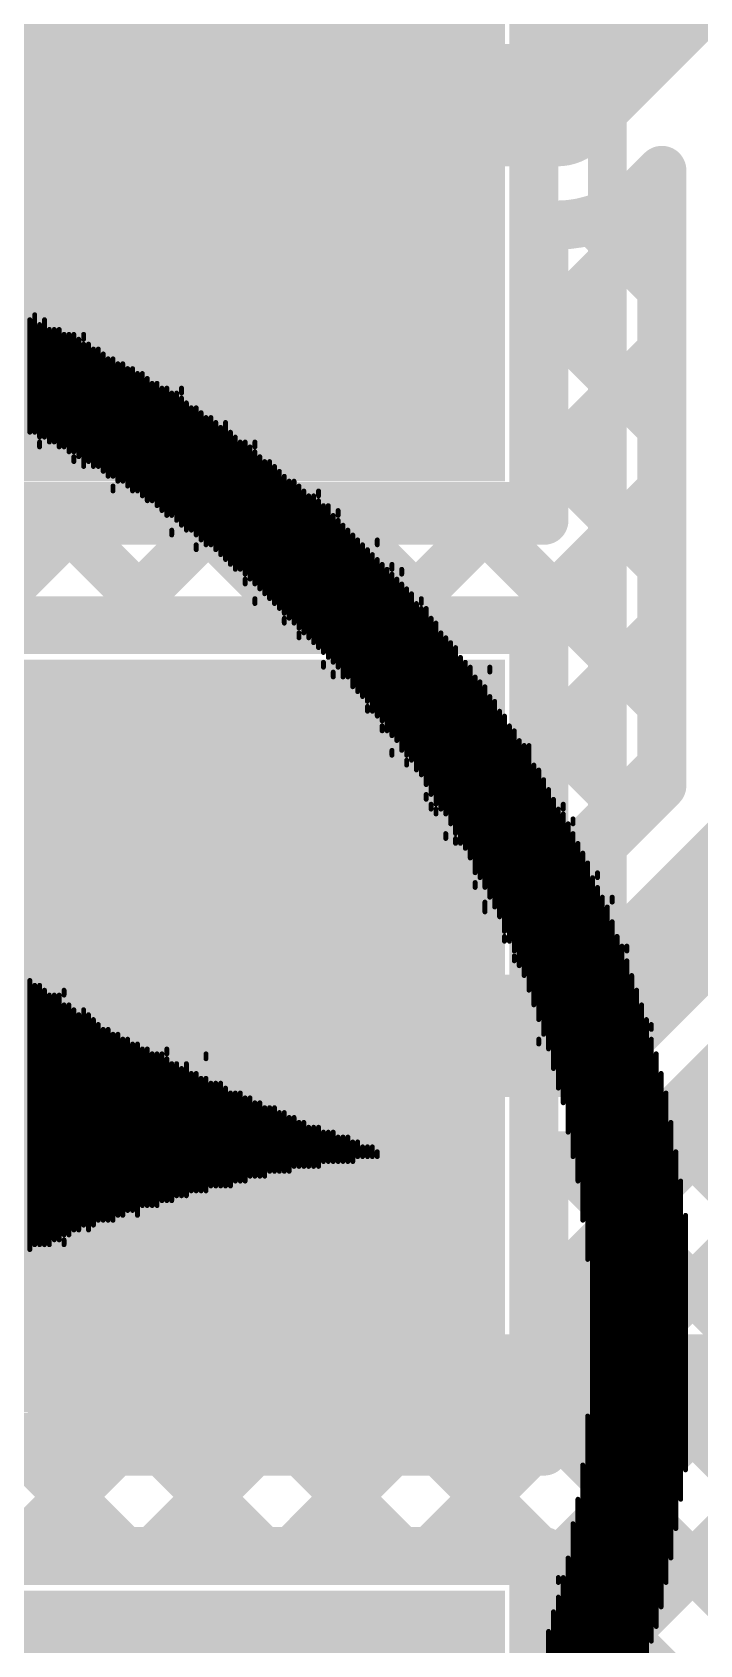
# Model space of a CAD drawing. Header units: millimetres. Extents: x 0.78 to 3.29, y 2.96 to 5.31.
# Drawn here: x 2.8915 to 3.0279, y 4.1983 to 4.5277 of the extents above; entities that cross this region are included whole.
import ezdxf

# ---------------------------------------------------------------- set-up
doc = ezdxf.new("R2010")
doc.units = ezdxf.units.MM
doc.header["$MEASUREMENT"] = 0
for name, color, linetype in [('BottomLayer', 5, 'Continuous'), ('BottomOverlay', 54, 'Continuous'), ('TopLayer', 1, 'Continuous'), ('TopOverlay', 2, 'Continuous'), ('TopPaste', 8, 'Continuous'), ('TopSolder', 216, 'Continuous')]:
    doc.layers.add(name, color=color, linetype=linetype)

# ---------------------------------------------------------------- blocks, each defined once
blk = doc.blocks.new('R__2512_26')
at = {"layer": 'TopLayer'}
blk.add_solid([(0.05315, -0.07283), (0.18307, -0.07283), (0.05315, 0.07283), (0.18307, 0.07283)], dxfattribs=at)
at = {"layer": 'TopOverlay', "const_width": 0.01}
for points in [[(0.193, -0.082), (0.193, 0.083)], [(-0.193, -0.082), (0.193, -0.082)]]:
    blk.add_lwpolyline(points, dxfattribs=at)
at = {"layer": 'TopOverlay', "const_width": 0.005}
blk.add_lwpolyline([(0.1905, -0.082, 1), (0.1955, -0.082, 1)], format="xyb", close=True, dxfattribs=at)
blk.add_lwpolyline([(0.1905, -0.082, 1), (0.1955, -0.082, 1)], format="xyb", close=True, dxfattribs=at)
at = {"layer": 'TopPaste'}
blk.add_solid([(0.05315, -0.07283), (0.18307, -0.07283), (0.05315, 0.07283), (0.18307, 0.07283)], dxfattribs=at)
at = {"layer": 'TopSolder'}
blk.add_solid([(0.04915, -0.07683), (0.18707, -0.07683), (0.04915, 0.07683), (0.18707, 0.07683)], dxfattribs=at)
blk = doc.blocks.new('R__2512_27')
at = {"layer": 'TopLayer'}
blk.add_solid([(0.05315, -0.07283), (0.18307, -0.07283), (0.05315, 0.07283), (0.18307, 0.07283)], dxfattribs=at)
at = {"layer": 'TopOverlay', "const_width": 0.01}
for points in [[(-0.193, 0.083), (0.193, 0.083)], [(0.193, -0.082), (0.193, 0.083)], [(-0.193, -0.082), (0.193, -0.082)]]:
    blk.add_lwpolyline(points, dxfattribs=at)
at = {"layer": 'TopOverlay', "const_width": 0.005}
for points in [[(0.1905, 0.083, 1), (0.1955, 0.083, 1)], [(0.1905, 0.083, 1), (0.1955, 0.083, 1)], [(0.1905, -0.082, 1), (0.1955, -0.082, 1)], [(0.1905, -0.082, 1), (0.1955, -0.082, 1)]]:
    blk.add_lwpolyline(points, format="xyb", close=True, dxfattribs=at)
at = {"layer": 'TopPaste'}
blk.add_solid([(0.05315, -0.07283), (0.18307, -0.07283), (0.05315, 0.07283), (0.18307, 0.07283)], dxfattribs=at)
at = {"layer": 'TopSolder'}
blk.add_solid([(0.04915, -0.07683), (0.18707, -0.07683), (0.04915, 0.07683), (0.18707, 0.07683)], dxfattribs=at)
blk = doc.blocks.new('R__2512_28')
at = {"layer": 'TopLayer'}
blk.add_solid([(0.05315, -0.07283), (0.18307, -0.07283), (0.05315, 0.07283), (0.18307, 0.07283)], dxfattribs=at)
at = {"layer": 'TopOverlay', "const_width": 0.01}
for points in [[(-0.193, 0.083), (0.193, 0.083)], [(0.193, -0.082), (0.193, 0.083)]]:
    blk.add_lwpolyline(points, dxfattribs=at)
at = {"layer": 'TopOverlay', "const_width": 0.005}
blk.add_lwpolyline([(0.1905, 0.083, 1), (0.1955, 0.083, 1)], format="xyb", close=True, dxfattribs=at)
blk.add_lwpolyline([(0.1905, 0.083, 1), (0.1955, 0.083, 1)], format="xyb", close=True, dxfattribs=at)
at = {"layer": 'TopPaste'}
blk.add_solid([(0.05315, -0.07283), (0.18307, -0.07283), (0.05315, 0.07283), (0.18307, 0.07283)], dxfattribs=at)
at = {"layer": 'TopSolder'}
blk.add_solid([(0.04915, -0.07683), (0.18707, -0.07683), (0.04915, 0.07683), (0.18707, 0.07683)], dxfattribs=at)

msp = doc.modelspace()

# ---------------------------------------------------------------- linework, layer by layer
at = {"layer": 'BottomLayer', "const_width": 0.025}
for points in [[(2.759, 4.395), (2.90478, 4.24922)], [(2.716, 4.36), (2.90552, 4.17048)], [(2.90478, 4.24922), (3.133, 4.24922)]]:
    msp.add_lwpolyline(points, dxfattribs=at)
at = {"layer": 'BottomLayer', "const_width": 0.0125}
msp.add_lwpolyline([(2.89853, 4.24922, 1), (2.91103, 4.24922, 1)], format="xyb", close=True, dxfattribs=at)
msp.add_lwpolyline([(2.89853, 4.24922, 1), (2.91103, 4.24922, 1)], format="xyb", close=True, dxfattribs=at)
at = {"layer": 'BottomOverlay', "const_width": 0.001}
for points in [[(2.891, 4.446), (2.891, 4.469)], [(2.892, 4.446), (2.892, 4.47)], [(2.893, 4.445), (2.893, 4.468)], [(2.894, 4.445), (2.894, 4.469)], [(2.895, 4.444), (2.895, 4.467)], [(2.896, 4.444), (2.896, 4.467)], [(2.897, 4.443), (2.897, 4.467)], [(2.898, 4.443), (2.898, 4.466)], [(2.899, 4.442), (2.899, 4.466)], [(2.9, 4.442), (2.9, 4.466)], [(2.901, 4.441), (2.901, 4.465)], [(2.902, 4.465), (2.902, 4.466)], [(2.902, 4.439), (2.902, 4.464)], [(2.903, 4.44), (2.903, 4.464)], [(2.904, 4.439), (2.904, 4.463)], [(2.905, 4.439), (2.905, 4.463)], [(2.906, 4.438), (2.906, 4.462)], [(2.907, 4.437), (2.907, 4.461)], [(2.908, 4.437), (2.908, 4.461)], [(2.909, 4.436), (2.909, 4.46)], [(2.91, 4.436), (2.91, 4.46)], [(2.911, 4.435), (2.911, 4.459)], [(2.912, 4.434), (2.912, 4.459)], [(2.913, 4.434), (2.913, 4.458)], [(2.914, 4.433), (2.914, 4.458)], [(2.915, 4.432), (2.915, 4.457)], [(2.916, 4.432), (2.916, 4.456)], [(2.917, 4.431), (2.917, 4.456)], [(2.918, 4.43), (2.918, 4.455)], [(2.919, 4.429), (2.919, 4.455)], [(2.92, 4.429), (2.92, 4.454)], [(2.921, 4.428), (2.921, 4.454)], [(2.922, 4.454), (2.922, 4.455)], [(2.922, 4.427), (2.922, 4.453)], [(2.923, 4.426), (2.923, 4.452)], [(2.924, 4.426), (2.924, 4.451)], [(2.925, 4.425), (2.925, 4.451)], [(2.926, 4.424), (2.926, 4.45)], [(2.927, 4.423), (2.927, 4.449)], [(2.928, 4.423), (2.928, 4.449)], [(2.929, 4.422), (2.929, 4.448)], [(2.931, 4.42), (2.931, 4.448)], [(2.893, 4.443), (2.893, 4.444)], [(2.93, 4.421), (2.93, 4.447)], [(2.932, 4.419), (2.932, 4.446)], [(2.933, 4.418), (2.933, 4.445)], [(2.934, 4.418), (2.934, 4.444)], [(2.935, 4.417), (2.935, 4.444)], [(2.937, 4.443), (2.937, 4.444)], [(2.9, 4.44), (2.9, 4.441)], [(2.936, 4.416), (2.936, 4.443)], [(2.937, 4.415), (2.937, 4.442)], [(2.938, 4.414), (2.938, 4.441)], [(2.939, 4.413), (2.939, 4.44)], [(2.94, 4.412), (2.94, 4.44)], [(2.941, 4.411), (2.941, 4.439)], [(2.942, 4.41), (2.942, 4.438)], [(2.908, 4.434), (2.908, 4.435)], [(2.943, 4.409), (2.943, 4.437)], [(2.944, 4.408), (2.944, 4.436)], [(2.945, 4.407), (2.945, 4.436)], [(2.946, 4.406), (2.946, 4.435)], [(2.947, 4.405), (2.947, 4.434)], [(2.95, 4.433), (2.95, 4.434)], [(2.948, 4.404), (2.948, 4.433)], [(2.949, 4.403), (2.949, 4.433)], [(2.95, 4.402), (2.95, 4.432)], [(2.951, 4.401), (2.951, 4.431)], [(2.952, 4.4), (2.952, 4.431)], [(2.953, 4.399), (2.953, 4.429)], [(2.954, 4.429), (2.954, 4.43)], [(2.954, 4.398), (2.954, 4.428)], [(2.92, 4.425), (2.92, 4.426)], [(2.955, 4.396), (2.955, 4.427)], [(2.956, 4.396), (2.956, 4.426)], [(2.957, 4.394), (2.957, 4.425)], [(2.925, 4.422), (2.925, 4.423)], [(2.958, 4.393), (2.958, 4.424)], [(2.959, 4.392), (2.959, 4.423)], [(2.96, 4.391), (2.96, 4.422)], [(2.961, 4.389), (2.961, 4.421)], [(2.962, 4.423), (2.962, 4.424)], [(2.962, 4.388), (2.962, 4.42)], [(2.963, 4.387), (2.963, 4.419)], [(2.964, 4.385), (2.964, 4.418)], [(2.965, 4.418), (2.965, 4.419)], [(2.967, 4.417), (2.967, 4.418)], [(2.935, 4.415), (2.935, 4.416)], [(2.965, 4.384), (2.965, 4.417)], [(2.966, 4.383), (2.966, 4.416)], [(2.967, 4.381), (2.967, 4.415)], [(2.937, 4.411), (2.937, 4.412)], [(2.968, 4.38), (2.968, 4.414)], [(2.969, 4.379), (2.969, 4.413)], [(2.97, 4.377), (2.97, 4.411)], [(2.971, 4.411), (2.971, 4.412)], [(2.943, 4.407), (2.943, 4.408)], [(2.971, 4.376), (2.971, 4.41)], [(2.972, 4.374), (2.972, 4.41)], [(2.973, 4.372), (2.973, 4.408)], [(2.946, 4.404), (2.946, 4.405)], [(2.974, 4.37), (2.974, 4.407)], [(2.975, 4.369), (2.975, 4.405)], [(2.976, 4.368), (2.976, 4.404)], [(2.977, 4.366), (2.977, 4.403)], [(2.978, 4.364), (2.978, 4.402)], [(2.951, 4.398), (2.951, 4.399)], [(2.979, 4.362), (2.979, 4.4)], [(2.98, 4.361), (2.98, 4.399)], [(2.981, 4.359), (2.981, 4.398)], [(2.985, 4.397), (2.985, 4.398)], [(2.953, 4.396), (2.953, 4.397)], [(2.982, 4.356), (2.982, 4.396)], [(2.983, 4.355), (2.983, 4.395)], [(2.984, 4.353), (2.984, 4.394)], [(2.985, 4.351), (2.985, 4.392)], [(2.96, 4.389), (2.96, 4.39)], [(2.986, 4.349), (2.986, 4.391)], [(2.987, 4.347), (2.987, 4.389)], [(2.988, 4.344), (2.988, 4.388)], [(2.963, 4.385), (2.963, 4.386)], [(2.989, 4.342), (2.989, 4.386)], [(2.99, 4.34), (2.99, 4.385)], [(2.991, 4.337), (2.991, 4.383)], [(2.992, 4.335), (2.992, 4.382)], [(2.993, 4.332), (2.993, 4.382)], [(2.965, 4.38), (2.965, 4.381)], [(2.968, 4.378), (2.968, 4.379)], [(2.994, 4.329), (2.994, 4.378)], [(2.995, 4.326), (2.995, 4.377)], [(2.996, 4.323), (2.996, 4.375)], [(2.972, 4.371), (2.972, 4.372)], [(2.997, 4.32), (2.997, 4.373)], [(2.973, 4.369), (2.973, 4.37)], [(2.974, 4.368), (2.974, 4.369)], [(2.998, 4.316), (2.998, 4.371)], [(2.999, 4.312), (2.999, 4.369)], [(3, 4.369), (3, 4.37)], [(3, 4.309), (3, 4.368)], [(3.001, 4.303), (3.001, 4.366)], [(3.002, 4.366), (3.002, 4.367)], [(2.976, 4.363), (2.976, 4.364)], [(2.978, 4.362), (2.978, 4.363)], [(3.002, 4.298), (3.002, 4.364)], [(3.003, 4.293), (3.003, 4.362)], [(3.004, 4.285), (3.004, 4.36)], [(3.005, 4.277), (3.005, 4.358)], [(3.006, 4.166), (3.006, 4.355)], [(3.007, 4.355), (3.007, 4.356)], [(2.982, 4.353), (2.982, 4.354)], [(3.007, 4.167), (3.007, 4.353)], [(2.984, 4.348), (2.984, 4.35)], [(3.008, 4.17), (3.008, 4.351)], [(3.009, 4.173), (3.009, 4.349)], [(3.01, 4.35), (3.01, 4.351)], [(3.01, 4.175), (3.01, 4.346)], [(2.988, 4.342), (2.988, 4.343)], [(3.011, 4.177), (3.011, 4.343)], [(2.99, 4.338), (2.99, 4.339)], [(3.012, 4.18), (3.012, 4.341)], [(3.013, 4.34), (3.013, 4.341)], [(3.013, 4.182), (3.013, 4.338)], [(2.891, 4.279), (2.891, 4.334)], [(2.892, 4.28), (2.892, 4.333)], [(2.893, 4.28), (2.893, 4.333)], [(2.894, 4.28), (2.894, 4.332)], [(2.898, 4.331), (2.898, 4.332)], [(3.014, 4.186), (3.014, 4.335)], [(3.015, 4.189), (3.015, 4.332)], [(2.895, 4.28), (2.895, 4.331)], [(2.896, 4.281), (2.896, 4.331)], [(2.897, 4.281), (2.897, 4.331)], [(2.898, 4.282), (2.898, 4.329)], [(2.899, 4.282), (2.899, 4.329)], [(3.016, 4.192), (3.016, 4.329)], [(2.9, 4.283), (2.9, 4.328)], [(2.901, 4.283), (2.901, 4.327)], [(2.902, 4.284), (2.902, 4.328)], [(2.903, 4.283), (2.903, 4.327)], [(2.904, 4.284), (2.904, 4.326)], [(3.017, 4.195), (3.017, 4.326)], [(2.905, 4.285), (2.905, 4.325)], [(2.906, 4.285), (2.906, 4.324)], [(2.907, 4.285), (2.907, 4.324)], [(2.908, 4.285), (2.908, 4.323)], [(2.909, 4.286), (2.909, 4.323)], [(2.91, 4.286), (2.91, 4.322)], [(2.911, 4.287), (2.911, 4.322)], [(2.995, 4.321), (2.995, 4.322)], [(3.018, 4.324), (3.018, 4.325)], [(3.018, 4.199), (3.018, 4.322)], [(2.912, 4.287), (2.912, 4.321)], [(2.913, 4.286), (2.913, 4.321)], [(2.914, 4.288), (2.914, 4.32)], [(2.915, 4.288), (2.915, 4.32)], [(2.916, 4.288), (2.916, 4.319)], [(2.917, 4.288), (2.917, 4.319)], [(2.918, 4.289), (2.918, 4.319)], [(2.919, 4.319), (2.919, 4.32)], [(2.927, 4.318), (2.927, 4.319)], [(3.019, 4.202), (3.019, 4.319)], [(2.919, 4.289), (2.919, 4.318)], [(2.92, 4.289), (2.92, 4.317)], [(2.921, 4.29), (2.921, 4.317)], [(2.922, 4.29), (2.922, 4.316)], [(2.923, 4.29), (2.923, 4.317)], [(2.924, 4.291), (2.924, 4.315)], [(2.925, 4.291), (2.925, 4.315)], [(2.926, 4.291), (2.926, 4.314)], [(2.927, 4.291), (2.927, 4.314)], [(2.928, 4.292), (2.928, 4.313)], [(2.929, 4.292), (2.929, 4.313)], [(2.93, 4.292), (2.93, 4.313)], [(3.02, 4.206), (3.02, 4.315)], [(2.931, 4.292), (2.931, 4.312)], [(2.932, 4.292), (2.932, 4.311)], [(2.933, 4.293), (2.933, 4.311)], [(2.934, 4.293), (2.934, 4.311)], [(2.935, 4.293), (2.935, 4.31)], [(2.936, 4.294), (2.936, 4.31)], [(2.937, 4.294), (2.937, 4.309)], [(2.938, 4.294), (2.938, 4.309)], [(3.021, 4.211), (3.021, 4.311)], [(2.939, 4.294), (2.939, 4.308)], [(2.94, 4.295), (2.94, 4.308)], [(2.941, 4.295), (2.941, 4.308)], [(2.942, 4.295), (2.942, 4.307)], [(2.943, 4.295), (2.943, 4.307)], [(2.944, 4.295), (2.944, 4.306)], [(2.945, 4.296), (2.945, 4.306)], [(2.946, 4.296), (2.946, 4.305)], [(2.947, 4.296), (2.947, 4.305)], [(2.948, 4.296), (2.948, 4.304)], [(2.949, 4.296), (2.949, 4.304)], [(2.95, 4.296), (2.95, 4.304)], [(2.951, 4.297), (2.951, 4.303)], [(2.952, 4.297), (2.952, 4.303)], [(2.953, 4.297), (2.953, 4.303)], [(3.022, 4.216), (3.022, 4.305)], [(2.954, 4.297), (2.954, 4.302)], [(2.955, 4.297), (2.955, 4.302)], [(2.956, 4.297), (2.956, 4.302)], [(2.957, 4.297), (2.957, 4.301)], [(2.958, 4.298), (2.958, 4.301)], [(2.959, 4.298), (2.959, 4.3)], [(2.96, 4.298), (2.96, 4.3)], [(2.961, 4.298), (2.961, 4.3)], [(2.962, 4.298), (2.962, 4.299)], [(3.023, 4.222), (3.023, 4.299)], [(3.024, 4.228), (3.024, 4.293)], [(3.025, 4.234), (3.025, 4.286)], [(2.898, 4.28), (2.898, 4.281)], [(3.005, 4.164), (3.005, 4.245)], [(3.004, 4.161), (3.004, 4.235)], [(3.003, 4.16), (3.003, 4.228)], [(3.002, 4.158), (3.002, 4.223)], [(3.001, 4.155), (3.001, 4.216)], [(2.999, 4.211), (2.999, 4.212)], [(3, 4.154), (3, 4.212)], [(2.999, 4.152), (2.999, 4.208)], [(2.998, 4.15), (2.998, 4.205)], [(2.997, 4.149), (2.997, 4.201)]]:
    msp.add_lwpolyline(points, dxfattribs=at)
at = {"layer": 'BottomOverlay', "const_width": 0.0005}
for points in [[(2.89075, 4.469, 1), (2.89125, 4.469, 1)], [(2.89175, 4.47, 1), (2.89225, 4.47, 1)], [(2.89275, 4.468, 1), (2.89325, 4.468, 1)], [(2.89375, 4.469, 1), (2.89425, 4.469, 1)], [(2.89475, 4.467, 1), (2.89525, 4.467, 1)], [(2.89575, 4.467, 1), (2.89625, 4.467, 1)], [(2.89675, 4.467, 1), (2.89725, 4.467, 1)], [(2.89775, 4.466, 1), (2.89825, 4.466, 1)], [(2.89875, 4.466, 1), (2.89925, 4.466, 1)], [(2.89975, 4.466, 1), (2.90025, 4.466, 1)], [(2.90075, 4.465, 1), (2.90125, 4.465, 1)], [(2.90175, 4.466, 1), (2.90225, 4.466, 1)], [(2.90175, 4.465, 1), (2.90225, 4.465, 1)], [(2.90175, 4.464, 1), (2.90225, 4.464, 1)], [(2.90275, 4.464, 1), (2.90325, 4.464, 1)], [(2.90375, 4.463, 1), (2.90425, 4.463, 1)], [(2.90475, 4.463, 1), (2.90525, 4.463, 1)], [(2.90575, 4.462, 1), (2.90625, 4.462, 1)], [(2.90675, 4.461, 1), (2.90725, 4.461, 1)], [(2.90775, 4.461, 1), (2.90825, 4.461, 1)], [(2.90875, 4.46, 1), (2.90925, 4.46, 1)], [(2.90975, 4.46, 1), (2.91025, 4.46, 1)], [(2.91075, 4.459, 1), (2.91125, 4.459, 1)], [(2.91175, 4.459, 1), (2.91225, 4.459, 1)], [(2.91275, 4.458, 1), (2.91325, 4.458, 1)], [(2.91375, 4.458, 1), (2.91425, 4.458, 1)], [(2.91475, 4.457, 1), (2.91525, 4.457, 1)], [(2.91575, 4.456, 1), (2.91625, 4.456, 1)], [(2.91675, 4.456, 1), (2.91725, 4.456, 1)], [(2.91775, 4.455, 1), (2.91825, 4.455, 1)], [(2.91875, 4.455, 1), (2.91925, 4.455, 1)], [(2.91975, 4.454, 1), (2.92025, 4.454, 1)], [(2.92075, 4.454, 1), (2.92125, 4.454, 1)], [(2.92175, 4.455, 1), (2.92225, 4.455, 1)], [(2.92175, 4.454, 1), (2.92225, 4.454, 1)], [(2.92175, 4.453, 1), (2.92225, 4.453, 1)], [(2.92275, 4.452, 1), (2.92325, 4.452, 1)], [(2.92375, 4.451, 1), (2.92425, 4.451, 1)], [(2.92475, 4.451, 1), (2.92525, 4.451, 1)], [(2.92575, 4.45, 1), (2.92625, 4.45, 1)], [(2.92675, 4.449, 1), (2.92725, 4.449, 1)], [(2.92775, 4.449, 1), (2.92825, 4.449, 1)], [(2.92875, 4.448, 1), (2.92925, 4.448, 1)], [(2.93075, 4.448, 1), (2.93125, 4.448, 1)], [(2.89075, 4.446, 1), (2.89125, 4.446, 1)], [(2.89175, 4.446, 1), (2.89225, 4.446, 1)], [(2.89275, 4.445, 1), (2.89325, 4.445, 1)], [(2.89275, 4.444, 1), (2.89325, 4.444, 1)], [(2.89375, 4.445, 1), (2.89425, 4.445, 1)], [(2.89475, 4.444, 1), (2.89525, 4.444, 1)], [(2.89575, 4.444, 1), (2.89625, 4.444, 1)], [(2.92975, 4.447, 1), (2.93025, 4.447, 1)], [(2.93175, 4.446, 1), (2.93225, 4.446, 1)], [(2.93275, 4.445, 1), (2.93325, 4.445, 1)], [(2.93375, 4.444, 1), (2.93425, 4.444, 1)], [(2.93475, 4.444, 1), (2.93525, 4.444, 1)], [(2.93675, 4.444, 1), (2.93725, 4.444, 1)], [(2.89275, 4.443, 1), (2.89325, 4.443, 1)], [(2.89675, 4.443, 1), (2.89725, 4.443, 1)], [(2.89775, 4.443, 1), (2.89825, 4.443, 1)], [(2.89875, 4.442, 1), (2.89925, 4.442, 1)], [(2.89975, 4.442, 1), (2.90025, 4.442, 1)], [(2.89975, 4.441, 1), (2.90025, 4.441, 1)], [(2.90075, 4.441, 1), (2.90125, 4.441, 1)], [(2.93575, 4.443, 1), (2.93625, 4.443, 1)], [(2.93675, 4.443, 1), (2.93725, 4.443, 1)], [(2.93675, 4.442, 1), (2.93725, 4.442, 1)], [(2.93775, 4.441, 1), (2.93825, 4.441, 1)], [(2.89975, 4.44, 1), (2.90025, 4.44, 1)], [(2.90175, 4.439, 1), (2.90225, 4.439, 1)], [(2.90275, 4.44, 1), (2.90325, 4.44, 1)], [(2.90375, 4.439, 1), (2.90425, 4.439, 1)], [(2.90475, 4.439, 1), (2.90525, 4.439, 1)], [(2.90575, 4.438, 1), (2.90625, 4.438, 1)], [(2.93875, 4.44, 1), (2.93925, 4.44, 1)], [(2.93975, 4.44, 1), (2.94025, 4.44, 1)], [(2.94075, 4.439, 1), (2.94125, 4.439, 1)], [(2.94175, 4.438, 1), (2.94225, 4.438, 1)], [(2.90675, 4.437, 1), (2.90725, 4.437, 1)], [(2.90775, 4.437, 1), (2.90825, 4.437, 1)], [(2.90775, 4.435, 1), (2.90825, 4.435, 1)], [(2.90775, 4.434, 1), (2.90825, 4.434, 1)], [(2.90875, 4.436, 1), (2.90925, 4.436, 1)], [(2.90975, 4.436, 1), (2.91025, 4.436, 1)], [(2.91075, 4.435, 1), (2.91125, 4.435, 1)], [(2.91175, 4.434, 1), (2.91225, 4.434, 1)], [(2.91275, 4.434, 1), (2.91325, 4.434, 1)], [(2.94275, 4.437, 1), (2.94325, 4.437, 1)], [(2.94375, 4.436, 1), (2.94425, 4.436, 1)], [(2.94475, 4.436, 1), (2.94525, 4.436, 1)], [(2.94575, 4.435, 1), (2.94625, 4.435, 1)], [(2.94675, 4.434, 1), (2.94725, 4.434, 1)], [(2.94975, 4.434, 1), (2.95025, 4.434, 1)], [(2.91375, 4.433, 1), (2.91425, 4.433, 1)], [(2.91475, 4.432, 1), (2.91525, 4.432, 1)], [(2.91575, 4.432, 1), (2.91625, 4.432, 1)], [(2.91675, 4.431, 1), (2.91725, 4.431, 1)], [(2.94775, 4.433, 1), (2.94825, 4.433, 1)], [(2.94875, 4.433, 1), (2.94925, 4.433, 1)], [(2.94975, 4.433, 1), (2.95025, 4.433, 1)], [(2.94975, 4.432, 1), (2.95025, 4.432, 1)], [(2.95075, 4.431, 1), (2.95125, 4.431, 1)], [(2.95175, 4.431, 1), (2.95225, 4.431, 1)], [(2.91775, 4.43, 1), (2.91825, 4.43, 1)], [(2.91875, 4.429, 1), (2.91925, 4.429, 1)], [(2.91975, 4.429, 1), (2.92025, 4.429, 1)], [(2.92075, 4.428, 1), (2.92125, 4.428, 1)], [(2.95275, 4.429, 1), (2.95325, 4.429, 1)], [(2.95375, 4.43, 1), (2.95425, 4.43, 1)], [(2.95375, 4.429, 1), (2.95425, 4.429, 1)], [(2.95375, 4.428, 1), (2.95425, 4.428, 1)], [(2.91975, 4.426, 1), (2.92025, 4.426, 1)], [(2.91975, 4.425, 1), (2.92025, 4.425, 1)], [(2.92175, 4.427, 1), (2.92225, 4.427, 1)], [(2.92275, 4.426, 1), (2.92325, 4.426, 1)], [(2.92375, 4.426, 1), (2.92425, 4.426, 1)], [(2.92475, 4.425, 1), (2.92525, 4.425, 1)], [(2.95475, 4.427, 1), (2.95525, 4.427, 1)], [(2.95575, 4.426, 1), (2.95625, 4.426, 1)], [(2.95675, 4.425, 1), (2.95725, 4.425, 1)], [(2.92475, 4.423, 1), (2.92525, 4.423, 1)], [(2.92475, 4.422, 1), (2.92525, 4.422, 1)], [(2.92575, 4.424, 1), (2.92625, 4.424, 1)], [(2.92675, 4.423, 1), (2.92725, 4.423, 1)], [(2.92775, 4.423, 1), (2.92825, 4.423, 1)], [(2.92875, 4.422, 1), (2.92925, 4.422, 1)], [(2.92975, 4.421, 1), (2.93025, 4.421, 1)], [(2.95775, 4.424, 1), (2.95825, 4.424, 1)], [(2.95875, 4.423, 1), (2.95925, 4.423, 1)], [(2.95975, 4.422, 1), (2.96025, 4.422, 1)], [(2.96075, 4.421, 1), (2.96125, 4.421, 1)], [(2.96175, 4.424, 1), (2.96225, 4.424, 1)], [(2.96175, 4.423, 1), (2.96225, 4.423, 1)], [(2.93075, 4.42, 1), (2.93125, 4.42, 1)], [(2.93175, 4.419, 1), (2.93225, 4.419, 1)], [(2.93275, 4.418, 1), (2.93325, 4.418, 1)], [(2.93375, 4.418, 1), (2.93425, 4.418, 1)], [(2.96175, 4.42, 1), (2.96225, 4.42, 1)], [(2.96275, 4.419, 1), (2.96325, 4.419, 1)], [(2.96375, 4.418, 1), (2.96425, 4.418, 1)], [(2.96475, 4.419, 1), (2.96525, 4.419, 1)], [(2.96475, 4.418, 1), (2.96525, 4.418, 1)], [(2.96675, 4.418, 1), (2.96725, 4.418, 1)], [(2.93475, 4.417, 1), (2.93525, 4.417, 1)], [(2.93475, 4.416, 1), (2.93525, 4.416, 1)], [(2.93475, 4.415, 1), (2.93525, 4.415, 1)], [(2.93575, 4.416, 1), (2.93625, 4.416, 1)], [(2.93675, 4.415, 1), (2.93725, 4.415, 1)], [(2.96475, 4.417, 1), (2.96525, 4.417, 1)], [(2.96575, 4.416, 1), (2.96625, 4.416, 1)], [(2.96675, 4.417, 1), (2.96725, 4.417, 1)], [(2.96675, 4.415, 1), (2.96725, 4.415, 1)], [(2.93675, 4.412, 1), (2.93725, 4.412, 1)], [(2.93675, 4.411, 1), (2.93725, 4.411, 1)], [(2.93775, 4.414, 1), (2.93825, 4.414, 1)], [(2.93875, 4.413, 1), (2.93925, 4.413, 1)], [(2.93975, 4.412, 1), (2.94025, 4.412, 1)], [(2.94075, 4.411, 1), (2.94125, 4.411, 1)], [(2.96775, 4.414, 1), (2.96825, 4.414, 1)], [(2.96875, 4.413, 1), (2.96925, 4.413, 1)], [(2.96975, 4.411, 1), (2.97025, 4.411, 1)], [(2.97075, 4.412, 1), (2.97125, 4.412, 1)], [(2.97075, 4.411, 1), (2.97125, 4.411, 1)], [(2.94175, 4.41, 1), (2.94225, 4.41, 1)], [(2.94275, 4.409, 1), (2.94325, 4.409, 1)], [(2.94275, 4.408, 1), (2.94325, 4.408, 1)], [(2.94375, 4.408, 1), (2.94425, 4.408, 1)], [(2.97075, 4.41, 1), (2.97125, 4.41, 1)], [(2.97175, 4.41, 1), (2.97225, 4.41, 1)], [(2.97275, 4.408, 1), (2.97325, 4.408, 1)], [(2.94275, 4.407, 1), (2.94325, 4.407, 1)], [(2.94475, 4.407, 1), (2.94525, 4.407, 1)], [(2.94575, 4.406, 1), (2.94625, 4.406, 1)], [(2.94575, 4.405, 1), (2.94625, 4.405, 1)], [(2.94675, 4.405, 1), (2.94725, 4.405, 1)], [(2.97375, 4.407, 1), (2.97425, 4.407, 1)], [(2.97475, 4.405, 1), (2.97525, 4.405, 1)], [(2.94575, 4.404, 1), (2.94625, 4.404, 1)], [(2.94775, 4.404, 1), (2.94825, 4.404, 1)], [(2.94875, 4.403, 1), (2.94925, 4.403, 1)], [(2.94975, 4.402, 1), (2.95025, 4.402, 1)], [(2.95075, 4.401, 1), (2.95125, 4.401, 1)], [(2.97575, 4.404, 1), (2.97625, 4.404, 1)], [(2.97675, 4.403, 1), (2.97725, 4.403, 1)], [(2.97775, 4.402, 1), (2.97825, 4.402, 1)], [(2.95075, 4.399, 1), (2.95125, 4.399, 1)], [(2.95075, 4.398, 1), (2.95125, 4.398, 1)], [(2.95175, 4.4, 1), (2.95225, 4.4, 1)], [(2.95275, 4.399, 1), (2.95325, 4.399, 1)], [(2.95375, 4.398, 1), (2.95425, 4.398, 1)], [(2.97875, 4.4, 1), (2.97925, 4.4, 1)], [(2.97975, 4.399, 1), (2.98025, 4.399, 1)], [(2.98075, 4.398, 1), (2.98125, 4.398, 1)], [(2.98475, 4.398, 1), (2.98525, 4.398, 1)], [(2.95275, 4.397, 1), (2.95325, 4.397, 1)], [(2.95275, 4.396, 1), (2.95325, 4.396, 1)], [(2.95475, 4.396, 1), (2.95525, 4.396, 1)], [(2.95575, 4.396, 1), (2.95625, 4.396, 1)], [(2.98175, 4.396, 1), (2.98225, 4.396, 1)], [(2.98275, 4.395, 1), (2.98325, 4.395, 1)], [(2.98475, 4.397, 1), (2.98525, 4.397, 1)], [(2.95675, 4.394, 1), (2.95725, 4.394, 1)], [(2.95775, 4.393, 1), (2.95825, 4.393, 1)], [(2.95875, 4.392, 1), (2.95925, 4.392, 1)], [(2.98375, 4.394, 1), (2.98425, 4.394, 1)], [(2.98475, 4.392, 1), (2.98525, 4.392, 1)], [(2.95975, 4.391, 1), (2.96025, 4.391, 1)], [(2.95975, 4.39, 1), (2.96025, 4.39, 1)], [(2.95975, 4.389, 1), (2.96025, 4.389, 1)], [(2.96075, 4.389, 1), (2.96125, 4.389, 1)], [(2.96175, 4.388, 1), (2.96225, 4.388, 1)], [(2.98575, 4.391, 1), (2.98625, 4.391, 1)], [(2.98675, 4.389, 1), (2.98725, 4.389, 1)], [(2.98775, 4.388, 1), (2.98825, 4.388, 1)], [(2.96275, 4.387, 1), (2.96325, 4.387, 1)], [(2.96275, 4.386, 1), (2.96325, 4.386, 1)], [(2.96275, 4.385, 1), (2.96325, 4.385, 1)], [(2.96375, 4.385, 1), (2.96425, 4.385, 1)], [(2.98875, 4.386, 1), (2.98925, 4.386, 1)], [(2.98975, 4.385, 1), (2.99025, 4.385, 1)], [(2.96475, 4.384, 1), (2.96525, 4.384, 1)], [(2.96575, 4.383, 1), (2.96625, 4.383, 1)], [(2.99075, 4.383, 1), (2.99125, 4.383, 1)], [(2.99175, 4.382, 1), (2.99225, 4.382, 1)], [(2.99275, 4.382, 1), (2.99325, 4.382, 1)], [(2.96475, 4.381, 1), (2.96525, 4.381, 1)], [(2.96475, 4.38, 1), (2.96525, 4.38, 1)], [(2.96675, 4.381, 1), (2.96725, 4.381, 1)], [(2.96775, 4.38, 1), (2.96825, 4.38, 1)], [(2.96775, 4.379, 1), (2.96825, 4.379, 1)], [(2.96775, 4.378, 1), (2.96825, 4.378, 1)], [(2.96875, 4.379, 1), (2.96925, 4.379, 1)], [(2.99375, 4.378, 1), (2.99425, 4.378, 1)], [(2.96975, 4.377, 1), (2.97025, 4.377, 1)], [(2.97075, 4.376, 1), (2.97125, 4.376, 1)], [(2.99475, 4.377, 1), (2.99525, 4.377, 1)], [(2.99575, 4.375, 1), (2.99625, 4.375, 1)], [(2.97175, 4.374, 1), (2.97225, 4.374, 1)], [(2.97175, 4.372, 1), (2.97225, 4.372, 1)], [(2.97275, 4.372, 1), (2.97325, 4.372, 1)], [(2.99675, 4.373, 1), (2.99725, 4.373, 1)], [(2.97175, 4.371, 1), (2.97225, 4.371, 1)], [(2.97275, 4.37, 1), (2.97325, 4.37, 1)], [(2.97275, 4.369, 1), (2.97325, 4.369, 1)], [(2.97375, 4.37, 1), (2.97425, 4.37, 1)], [(2.97375, 4.369, 1), (2.97425, 4.369, 1)], [(2.97475, 4.369, 1), (2.97525, 4.369, 1)], [(2.99775, 4.371, 1), (2.99825, 4.371, 1)], [(2.99875, 4.369, 1), (2.99925, 4.369, 1)], [(2.99975, 4.37, 1), (3.00025, 4.37, 1)], [(2.99975, 4.369, 1), (3.00025, 4.369, 1)], [(2.97375, 4.368, 1), (2.97425, 4.368, 1)], [(2.97575, 4.368, 1), (2.97625, 4.368, 1)], [(2.97675, 4.366, 1), (2.97725, 4.366, 1)], [(2.99975, 4.368, 1), (3.00025, 4.368, 1)], [(3.00075, 4.366, 1), (3.00125, 4.366, 1)], [(3.00175, 4.367, 1), (3.00225, 4.367, 1)], [(3.00175, 4.366, 1), (3.00225, 4.366, 1)], [(2.97575, 4.364, 1), (2.97625, 4.364, 1)], [(2.97575, 4.363, 1), (2.97625, 4.363, 1)], [(2.97775, 4.364, 1), (2.97825, 4.364, 1)], [(2.97775, 4.363, 1), (2.97825, 4.363, 1)], [(2.97775, 4.362, 1), (2.97825, 4.362, 1)], [(2.97875, 4.362, 1), (2.97925, 4.362, 1)], [(3.00175, 4.364, 1), (3.00225, 4.364, 1)], [(3.00275, 4.362, 1), (3.00325, 4.362, 1)], [(2.97975, 4.361, 1), (2.98025, 4.361, 1)], [(2.98075, 4.359, 1), (2.98125, 4.359, 1)], [(3.00375, 4.36, 1), (3.00425, 4.36, 1)], [(2.98175, 4.356, 1), (2.98225, 4.356, 1)], [(2.98275, 4.355, 1), (2.98325, 4.355, 1)], [(3.00475, 4.358, 1), (3.00525, 4.358, 1)], [(3.00575, 4.355, 1), (3.00625, 4.355, 1)], [(3.00675, 4.356, 1), (3.00725, 4.356, 1)], [(3.00675, 4.355, 1), (3.00725, 4.355, 1)], [(2.98175, 4.354, 1), (2.98225, 4.354, 1)], [(2.98175, 4.353, 1), (2.98225, 4.353, 1)], [(2.98375, 4.353, 1), (2.98425, 4.353, 1)], [(3.00675, 4.353, 1), (3.00725, 4.353, 1)], [(2.98375, 4.35, 1), (2.98425, 4.35, 1)], [(2.98475, 4.351, 1), (2.98525, 4.351, 1)], [(2.98575, 4.349, 1), (2.98625, 4.349, 1)], [(3.00775, 4.351, 1), (3.00825, 4.351, 1)], [(3.00875, 4.349, 1), (3.00925, 4.349, 1)], [(3.00975, 4.351, 1), (3.01025, 4.351, 1)], [(3.00975, 4.35, 1), (3.01025, 4.35, 1)], [(2.98375, 4.348, 1), (2.98425, 4.348, 1)], [(2.98675, 4.347, 1), (2.98725, 4.347, 1)], [(3.00975, 4.346, 1), (3.01025, 4.346, 1)], [(2.98775, 4.344, 1), (2.98825, 4.344, 1)], [(2.98775, 4.343, 1), (2.98825, 4.343, 1)], [(2.98775, 4.342, 1), (2.98825, 4.342, 1)], [(2.98875, 4.342, 1), (2.98925, 4.342, 1)], [(3.01075, 4.343, 1), (3.01125, 4.343, 1)], [(2.98975, 4.34, 1), (2.99025, 4.34, 1)], [(2.98975, 4.339, 1), (2.99025, 4.339, 1)], [(3.01175, 4.341, 1), (3.01225, 4.341, 1)], [(3.01275, 4.341, 1), (3.01325, 4.341, 1)], [(3.01275, 4.34, 1), (3.01325, 4.34, 1)], [(2.98975, 4.338, 1), (2.99025, 4.338, 1)], [(2.99075, 4.337, 1), (2.99125, 4.337, 1)], [(3.01275, 4.338, 1), (3.01325, 4.338, 1)], [(2.89075, 4.334, 1), (2.89125, 4.334, 1)], [(2.89175, 4.333, 1), (2.89225, 4.333, 1)], [(2.89275, 4.333, 1), (2.89325, 4.333, 1)], [(2.89375, 4.332, 1), (2.89425, 4.332, 1)], [(2.89775, 4.332, 1), (2.89825, 4.332, 1)], [(2.99175, 4.335, 1), (2.99225, 4.335, 1)], [(2.99275, 4.332, 1), (2.99325, 4.332, 1)], [(3.01375, 4.335, 1), (3.01425, 4.335, 1)], [(3.01475, 4.332, 1), (3.01525, 4.332, 1)], [(2.89475, 4.331, 1), (2.89525, 4.331, 1)], [(2.89575, 4.331, 1), (2.89625, 4.331, 1)], [(2.89675, 4.331, 1), (2.89725, 4.331, 1)], [(2.89775, 4.331, 1), (2.89825, 4.331, 1)], [(2.89775, 4.329, 1), (2.89825, 4.329, 1)], [(2.89875, 4.329, 1), (2.89925, 4.329, 1)], [(2.99375, 4.329, 1), (2.99425, 4.329, 1)], [(3.01575, 4.329, 1), (3.01625, 4.329, 1)], [(2.89975, 4.328, 1), (2.90025, 4.328, 1)], [(2.90075, 4.327, 1), (2.90125, 4.327, 1)], [(2.90175, 4.328, 1), (2.90225, 4.328, 1)], [(2.90275, 4.327, 1), (2.90325, 4.327, 1)], [(2.90375, 4.326, 1), (2.90425, 4.326, 1)], [(2.99475, 4.326, 1), (2.99525, 4.326, 1)], [(3.01675, 4.326, 1), (3.01725, 4.326, 1)], [(2.90475, 4.325, 1), (2.90525, 4.325, 1)], [(2.90575, 4.324, 1), (2.90625, 4.324, 1)], [(2.90675, 4.324, 1), (2.90725, 4.324, 1)], [(2.90775, 4.323, 1), (2.90825, 4.323, 1)], [(2.90875, 4.323, 1), (2.90925, 4.323, 1)], [(2.90975, 4.322, 1), (2.91025, 4.322, 1)], [(2.91075, 4.322, 1), (2.91125, 4.322, 1)], [(2.99475, 4.322, 1), (2.99525, 4.322, 1)], [(2.99575, 4.323, 1), (2.99625, 4.323, 1)], [(3.01775, 4.325, 1), (3.01825, 4.325, 1)], [(3.01775, 4.324, 1), (3.01825, 4.324, 1)], [(3.01775, 4.322, 1), (3.01825, 4.322, 1)], [(2.91175, 4.321, 1), (2.91225, 4.321, 1)], [(2.91275, 4.321, 1), (2.91325, 4.321, 1)], [(2.91375, 4.32, 1), (2.91425, 4.32, 1)], [(2.91475, 4.32, 1), (2.91525, 4.32, 1)], [(2.91575, 4.319, 1), (2.91625, 4.319, 1)], [(2.91675, 4.319, 1), (2.91725, 4.319, 1)], [(2.91775, 4.319, 1), (2.91825, 4.319, 1)], [(2.91875, 4.32, 1), (2.91925, 4.32, 1)], [(2.91875, 4.319, 1), (2.91925, 4.319, 1)], [(2.92675, 4.319, 1), (2.92725, 4.319, 1)], [(2.99475, 4.321, 1), (2.99525, 4.321, 1)], [(2.99675, 4.32, 1), (2.99725, 4.32, 1)], [(3.01875, 4.319, 1), (3.01925, 4.319, 1)], [(2.91875, 4.318, 1), (2.91925, 4.318, 1)], [(2.91975, 4.317, 1), (2.92025, 4.317, 1)], [(2.92075, 4.317, 1), (2.92125, 4.317, 1)], [(2.92175, 4.316, 1), (2.92225, 4.316, 1)], [(2.92275, 4.317, 1), (2.92325, 4.317, 1)], [(2.92675, 4.318, 1), (2.92725, 4.318, 1)], [(2.99775, 4.316, 1), (2.99825, 4.316, 1)], [(2.92375, 4.315, 1), (2.92425, 4.315, 1)], [(2.92475, 4.315, 1), (2.92525, 4.315, 1)], [(2.92575, 4.314, 1), (2.92625, 4.314, 1)], [(2.92675, 4.314, 1), (2.92725, 4.314, 1)], [(2.92775, 4.313, 1), (2.92825, 4.313, 1)], [(2.92875, 4.313, 1), (2.92925, 4.313, 1)], [(2.92975, 4.313, 1), (2.93025, 4.313, 1)], [(3.01975, 4.315, 1), (3.02025, 4.315, 1)], [(2.93075, 4.312, 1), (2.93125, 4.312, 1)], [(2.93175, 4.311, 1), (2.93225, 4.311, 1)], [(2.93275, 4.311, 1), (2.93325, 4.311, 1)], [(2.93375, 4.311, 1), (2.93425, 4.311, 1)], [(2.93475, 4.31, 1), (2.93525, 4.31, 1)], [(2.93575, 4.31, 1), (2.93625, 4.31, 1)], [(2.93675, 4.309, 1), (2.93725, 4.309, 1)], [(2.93775, 4.309, 1), (2.93825, 4.309, 1)], [(2.99875, 4.312, 1), (2.99925, 4.312, 1)], [(2.99975, 4.309, 1), (3.00025, 4.309, 1)], [(3.02075, 4.311, 1), (3.02125, 4.311, 1)], [(2.93875, 4.308, 1), (2.93925, 4.308, 1)], [(2.93975, 4.308, 1), (2.94025, 4.308, 1)], [(2.94075, 4.308, 1), (2.94125, 4.308, 1)], [(2.94175, 4.307, 1), (2.94225, 4.307, 1)], [(2.94275, 4.307, 1), (2.94325, 4.307, 1)], [(2.94375, 4.306, 1), (2.94425, 4.306, 1)], [(2.94475, 4.306, 1), (2.94525, 4.306, 1)], [(2.94575, 4.305, 1), (2.94625, 4.305, 1)], [(2.94675, 4.305, 1), (2.94725, 4.305, 1)], [(2.94775, 4.304, 1), (2.94825, 4.304, 1)], [(2.94875, 4.304, 1), (2.94925, 4.304, 1)], [(2.94975, 4.304, 1), (2.95025, 4.304, 1)], [(2.95075, 4.303, 1), (2.95125, 4.303, 1)], [(2.95175, 4.303, 1), (2.95225, 4.303, 1)], [(2.95275, 4.303, 1), (2.95325, 4.303, 1)], [(3.00075, 4.303, 1), (3.00125, 4.303, 1)], [(3.02175, 4.305, 1), (3.02225, 4.305, 1)], [(2.95375, 4.302, 1), (2.95425, 4.302, 1)], [(2.95475, 4.302, 1), (2.95525, 4.302, 1)], [(2.95575, 4.302, 1), (2.95625, 4.302, 1)], [(2.95675, 4.301, 1), (2.95725, 4.301, 1)], [(2.95775, 4.301, 1), (2.95825, 4.301, 1)], [(2.95875, 4.3, 1), (2.95925, 4.3, 1)], [(2.95975, 4.3, 1), (2.96025, 4.3, 1)], [(2.96075, 4.3, 1), (2.96125, 4.3, 1)], [(2.96175, 4.299, 1), (2.96225, 4.299, 1)], [(3.02275, 4.299, 1), (3.02325, 4.299, 1)], [(2.94475, 4.296, 1), (2.94525, 4.296, 1)], [(2.94575, 4.296, 1), (2.94625, 4.296, 1)], [(2.94675, 4.296, 1), (2.94725, 4.296, 1)], [(2.94775, 4.296, 1), (2.94825, 4.296, 1)], [(2.94875, 4.296, 1), (2.94925, 4.296, 1)], [(2.94975, 4.296, 1), (2.95025, 4.296, 1)], [(2.95075, 4.297, 1), (2.95125, 4.297, 1)], [(2.95175, 4.297, 1), (2.95225, 4.297, 1)], [(2.95275, 4.297, 1), (2.95325, 4.297, 1)], [(2.95375, 4.297, 1), (2.95425, 4.297, 1)], [(2.95475, 4.297, 1), (2.95525, 4.297, 1)], [(2.95575, 4.297, 1), (2.95625, 4.297, 1)], [(2.95675, 4.297, 1), (2.95725, 4.297, 1)], [(2.95775, 4.298, 1), (2.95825, 4.298, 1)], [(2.95875, 4.298, 1), (2.95925, 4.298, 1)], [(2.95975, 4.298, 1), (2.96025, 4.298, 1)], [(2.96075, 4.298, 1), (2.96125, 4.298, 1)], [(2.96175, 4.298, 1), (2.96225, 4.298, 1)], [(3.00175, 4.298, 1), (3.00225, 4.298, 1)], [(2.93275, 4.293, 1), (2.93325, 4.293, 1)], [(2.93375, 4.293, 1), (2.93425, 4.293, 1)], [(2.93475, 4.293, 1), (2.93525, 4.293, 1)], [(2.93575, 4.294, 1), (2.93625, 4.294, 1)], [(2.93675, 4.294, 1), (2.93725, 4.294, 1)], [(2.93775, 4.294, 1), (2.93825, 4.294, 1)], [(2.93875, 4.294, 1), (2.93925, 4.294, 1)], [(2.93975, 4.295, 1), (2.94025, 4.295, 1)], [(2.94075, 4.295, 1), (2.94125, 4.295, 1)], [(2.94175, 4.295, 1), (2.94225, 4.295, 1)], [(2.94275, 4.295, 1), (2.94325, 4.295, 1)], [(2.94375, 4.295, 1), (2.94425, 4.295, 1)], [(3.00275, 4.293, 1), (3.00325, 4.293, 1)], [(3.02375, 4.293, 1), (3.02425, 4.293, 1)], [(2.91775, 4.289, 1), (2.91825, 4.289, 1)], [(2.91875, 4.289, 1), (2.91925, 4.289, 1)], [(2.91975, 4.289, 1), (2.92025, 4.289, 1)], [(2.92075, 4.29, 1), (2.92125, 4.29, 1)], [(2.92175, 4.29, 1), (2.92225, 4.29, 1)], [(2.92275, 4.29, 1), (2.92325, 4.29, 1)], [(2.92375, 4.291, 1), (2.92425, 4.291, 1)], [(2.92475, 4.291, 1), (2.92525, 4.291, 1)], [(2.92575, 4.291, 1), (2.92625, 4.291, 1)], [(2.92675, 4.291, 1), (2.92725, 4.291, 1)], [(2.92775, 4.292, 1), (2.92825, 4.292, 1)], [(2.92875, 4.292, 1), (2.92925, 4.292, 1)], [(2.92975, 4.292, 1), (2.93025, 4.292, 1)], [(2.93075, 4.292, 1), (2.93125, 4.292, 1)], [(2.93175, 4.292, 1), (2.93225, 4.292, 1)], [(2.90875, 4.286, 1), (2.90925, 4.286, 1)], [(2.90975, 4.286, 1), (2.91025, 4.286, 1)], [(2.91075, 4.287, 1), (2.91125, 4.287, 1)], [(2.91175, 4.287, 1), (2.91225, 4.287, 1)], [(2.91275, 4.286, 1), (2.91325, 4.286, 1)], [(2.91375, 4.288, 1), (2.91425, 4.288, 1)], [(2.91475, 4.288, 1), (2.91525, 4.288, 1)], [(2.91575, 4.288, 1), (2.91625, 4.288, 1)], [(2.91675, 4.288, 1), (2.91725, 4.288, 1)], [(3.02475, 4.286, 1), (3.02525, 4.286, 1)], [(2.89975, 4.283, 1), (2.90025, 4.283, 1)], [(2.90075, 4.283, 1), (2.90125, 4.283, 1)], [(2.90175, 4.284, 1), (2.90225, 4.284, 1)], [(2.90275, 4.283, 1), (2.90325, 4.283, 1)], [(2.90375, 4.284, 1), (2.90425, 4.284, 1)], [(2.90475, 4.285, 1), (2.90525, 4.285, 1)], [(2.90575, 4.285, 1), (2.90625, 4.285, 1)], [(2.90675, 4.285, 1), (2.90725, 4.285, 1)], [(2.90775, 4.285, 1), (2.90825, 4.285, 1)], [(3.00375, 4.285, 1), (3.00425, 4.285, 1)], [(2.89175, 4.28, 1), (2.89225, 4.28, 1)], [(2.89275, 4.28, 1), (2.89325, 4.28, 1)], [(2.89375, 4.28, 1), (2.89425, 4.28, 1)], [(2.89475, 4.28, 1), (2.89525, 4.28, 1)], [(2.89575, 4.281, 1), (2.89625, 4.281, 1)], [(2.89675, 4.281, 1), (2.89725, 4.281, 1)], [(2.89775, 4.282, 1), (2.89825, 4.282, 1)], [(2.89775, 4.281, 1), (2.89825, 4.281, 1)], [(2.89775, 4.28, 1), (2.89825, 4.28, 1)], [(2.89875, 4.282, 1), (2.89925, 4.282, 1)], [(2.89075, 4.279, 1), (2.89125, 4.279, 1)], [(3.00475, 4.277, 1), (3.00525, 4.277, 1)], [(3.00475, 4.245, 1), (3.00525, 4.245, 1)], [(3.00375, 4.235, 1), (3.00425, 4.235, 1)], [(3.02475, 4.234, 1), (3.02525, 4.234, 1)], [(3.00275, 4.228, 1), (3.00325, 4.228, 1)], [(3.02375, 4.228, 1), (3.02425, 4.228, 1)], [(3.00175, 4.223, 1), (3.00225, 4.223, 1)], [(3.02275, 4.222, 1), (3.02325, 4.222, 1)], [(3.00075, 4.216, 1), (3.00125, 4.216, 1)], [(3.02175, 4.216, 1), (3.02225, 4.216, 1)], [(2.99875, 4.212, 1), (2.99925, 4.212, 1)], [(2.99875, 4.211, 1), (2.99925, 4.211, 1)], [(2.99975, 4.212, 1), (3.00025, 4.212, 1)], [(3.02075, 4.211, 1), (3.02125, 4.211, 1)], [(2.99875, 4.208, 1), (2.99925, 4.208, 1)], [(2.99775, 4.205, 1), (2.99825, 4.205, 1)], [(3.01975, 4.206, 1), (3.02025, 4.206, 1)], [(2.99675, 4.201, 1), (2.99725, 4.201, 1)], [(3.01875, 4.202, 1), (3.01925, 4.202, 1)], [(3.01775, 4.199, 1), (3.01825, 4.199, 1)]]:
    msp.add_lwpolyline(points, format="xyb", close=True, dxfattribs=at)
at = {"layer": 'TopLayer'}
for points, const_width in [([(2.99883, 4.51283), (3.08, 4.594)], 0.025), ([(2.91911, 4.51283), (2.99883, 4.51283)], 0.025), ([(3.01618, 4.49553), (3.02016, 4.49951)], 0.01), ([(3.02016, 4.37381), (3.02016, 4.49951)], 0.01), ([(2.99607, 4.46685), (3.02016, 4.49094)], 0.01), ([(3.00595, 4.48939), (3.02016, 4.47517)], 0.01), ([(2.99607, 4.428), (2.99607, 4.48833)], 0.01), ([(2.99607, 4.47098), (3.02016, 4.44689)], 0.01), ([(2.99607, 4.43857), (3.02016, 4.46266)], 0.01), ([(2.99607, 4.44269), (3.02016, 4.4186)], 0.01), ([(2.99329, 4.4075), (3.02016, 4.43437)], 0.01), ([(2.84215, 4.428), (2.99607, 4.428)], 0.01), ([(2.86934, 4.428), (2.88984, 4.4075)], 0.01), ([(2.88015, 4.4075), (2.90065, 4.428)], 0.01), ([(2.89763, 4.428), (2.91813, 4.4075)], 0.01), ([(2.90843, 4.4075), (2.92893, 4.428)], 0.01), ([(2.92591, 4.428), (2.94641, 4.4075)], 0.01), ([(2.93672, 4.4075), (2.95722, 4.428)], 0.01), ([(2.9542, 4.428), (2.9747, 4.4075)], 0.01), ([(2.965, 4.4075), (2.9855, 4.428)], 0.01), ([(2.98248, 4.428), (3.02016, 4.39032)], 0.01), ([(2.84215, 4.4075), (2.99607, 4.4075)], 0.01), ([(2.99607, 4.34972), (2.99607, 4.4075)], 0.01), ([(2.99607, 4.382), (3.02016, 4.40609)], 0.01), ([(2.99607, 4.38612), (3.01427, 4.36792)], 0.01), ([(2.99607, 4.26886), (3.10549, 4.37828)], 0.01), ([(2.99607, 4.35372), (3.02016, 4.37781)], 0.01), ([(2.99607, 4.34972), (3.02016, 4.37381)], 0.01), ([(3.00367, 4.32267), (3.04466, 4.36366)], 0.025), ([(2.99607, 4.35784), (3.00013, 4.35378)], 0.01), ([(3.02101, 4.30537), (3.06196, 4.34631)], 0.01), ([(2.99607, 4.24058), (3.09524, 4.33974)], 0.01), ([(2.91911, 4.32267), (3.00367, 4.32267)], 0.025), ([(2.99607, 4.21229), (3.0965, 4.31272)], 0.01), ([(3.02063, 4.30499), (3.11839, 4.20724)], 0.01), ([(2.99607, 4.29817), (3.00367, 4.29817)], 0.01), ([(2.99607, 4.23783), (2.99607, 4.29817)], 0.01), ([(2.99918, 4.29817), (3.10213, 4.19522)], 0.01), ([(2.99607, 4.18401), (3.10876, 4.2967)], 0.01), ([(2.99607, 4.27299), (3.09374, 4.17532)], 0.01), ([(2.99607, 4.2447), (3.11422, 4.12656)], 0.01), ([(2.99332, 4.23783), (2.99607, 4.24058)], 0.01), ([(2.84215, 4.23783), (2.99607, 4.23783)], 0.01), ([(2.88797, 4.21733), (2.90847, 4.23783)], 0.01), ([(2.88981, 4.23783), (2.9103, 4.21733)], 0.01), ([(2.91626, 4.21733), (2.93676, 4.23783)], 0.01), ([(2.91809, 4.23783), (2.93859, 4.21733)], 0.01), ([(2.94454, 4.21733), (2.96504, 4.23783)], 0.01), ([(2.94637, 4.23783), (2.96687, 4.21733)], 0.01), ([(2.97283, 4.21733), (2.99332, 4.23783)], 0.01), ([(2.97466, 4.23783), (2.99516, 4.21733)], 0.01), ([(2.84215, 4.21733), (2.99607, 4.21733)], 0.01), ([(2.99607, 4.157), (2.99607, 4.21733)], 0.01), ([(2.99607, 4.21642), (3.09958, 4.11291)], 0.01)]:
    msp.add_lwpolyline(points, dxfattribs=dict(at, const_width=const_width))
for points, const_width in [([(2.91286, 4.51283, 1), (2.92536, 4.51283, 1)], 0.0125), ([(2.99258, 4.51283, 1), (3.00508, 4.51283, 1)], 0.0125), ([(2.99258, 4.51283, 1), (3.00508, 4.51283, 1)], 0.0125), ([(3.01766, 4.49951, 1), (3.02266, 4.49951, 1)], 0.005), ([(3.01766, 4.49951, 1), (3.02266, 4.49951, 1)], 0.005), ([(3.01366, 4.49551, 1), (3.01866, 4.49551, 1)], 0.005), ([(3.01368, 4.49553, 1), (3.01868, 4.49553, 1)], 0.005), ([(3.01368, 4.49553, 1), (3.01868, 4.49553, 1)], 0.005), ([(3.00345, 4.48939, 1), (3.00845, 4.48939, 1)], 0.005), ([(3.01766, 4.49094, 1), (3.02266, 4.49094, 1)], 0.005), ([(2.99357, 4.48833, 1), (2.99857, 4.48833, 1)], 0.005), ([(2.99633, 4.48833, 1), (3.00133, 4.48833, 1)], 0.005), ([(2.99633, 4.48833, 1), (3.00133, 4.48833, 1)], 0.005), ([(3.01766, 4.47517, 1), (3.02266, 4.47517, 1)], 0.005), ([(2.99357, 4.47098, 1), (2.99857, 4.47098, 1)], 0.005), ([(2.99357, 4.46685, 1), (2.99857, 4.46685, 1)], 0.005), ([(3.01766, 4.46266, 1), (3.02266, 4.46266, 1)], 0.005), ([(3.01766, 4.44689, 1), (3.02266, 4.44689, 1)], 0.005), ([(2.99357, 4.44269, 1), (2.99857, 4.44269, 1)], 0.005), ([(2.99357, 4.43857, 1), (2.99857, 4.43857, 1)], 0.005), ([(3.01766, 4.43437, 1), (3.02266, 4.43437, 1)], 0.005), ([(2.89513, 4.428, 1), (2.90013, 4.428, 1)], 0.005), ([(2.89815, 4.428, 1), (2.90315, 4.428, 1)], 0.005), ([(2.92341, 4.428, 1), (2.92841, 4.428, 1)], 0.005), ([(2.92643, 4.428, 1), (2.93143, 4.428, 1)], 0.005), ([(2.9517, 4.428, 1), (2.9567, 4.428, 1)], 0.005), ([(2.95472, 4.428, 1), (2.95972, 4.428, 1)], 0.005), ([(2.97998, 4.428, 1), (2.98498, 4.428, 1)], 0.005), ([(2.983, 4.428, 1), (2.988, 4.428, 1)], 0.005), ([(2.99357, 4.428, 1), (2.99857, 4.428, 1)], 0.005), ([(2.99357, 4.428, 1), (2.99857, 4.428, 1)], 0.005), ([(3.01766, 4.4186, 1), (3.02266, 4.4186, 1)], 0.005), ([(2.88734, 4.4075, 1), (2.89234, 4.4075, 1)], 0.005), ([(2.90593, 4.4075, 1), (2.91093, 4.4075, 1)], 0.005), ([(2.91563, 4.4075, 1), (2.92063, 4.4075, 1)], 0.005), ([(2.93422, 4.4075, 1), (2.93922, 4.4075, 1)], 0.005), ([(2.94391, 4.4075, 1), (2.94891, 4.4075, 1)], 0.005), ([(2.9625, 4.4075, 1), (2.9675, 4.4075, 1)], 0.005), ([(2.9722, 4.4075, 1), (2.9772, 4.4075, 1)], 0.005), ([(2.99079, 4.4075, 1), (2.99579, 4.4075, 1)], 0.005), ([(2.99357, 4.4075, 1), (2.99857, 4.4075, 1)], 0.005), ([(2.99357, 4.4075, 1), (2.99857, 4.4075, 1)], 0.005), ([(3.01766, 4.40609, 1), (3.02266, 4.40609, 1)], 0.005), ([(3.01766, 4.39032, 1), (3.02266, 4.39032, 1)], 0.005), ([(2.99357, 4.38612, 1), (2.99857, 4.38612, 1)], 0.005), ([(2.99357, 4.382, 1), (2.99857, 4.382, 1)], 0.005), ([(3.01766, 4.37781, 1), (3.02266, 4.37781, 1)], 0.005), ([(3.01766, 4.37381, 1), (3.02266, 4.37381, 1)], 0.005), ([(3.01766, 4.37381, 1), (3.02266, 4.37381, 1)], 0.005), ([(3.01177, 4.36792, 1), (3.01677, 4.36792, 1)], 0.005), ([(2.99357, 4.35784, 1), (2.99857, 4.35784, 1)], 0.005), ([(2.99357, 4.35372, 1), (2.99857, 4.35372, 1)], 0.005), ([(2.99763, 4.35378, 1), (3.00263, 4.35378, 1)], 0.005), ([(2.99357, 4.34972, 1), (2.99857, 4.34972, 1)], 0.005), ([(2.99357, 4.34972, 1), (2.99857, 4.34972, 1)], 0.005), ([(2.91286, 4.32267, 1), (2.92536, 4.32267, 1)], 0.0125), ([(2.99742, 4.32267, 1), (3.00992, 4.32267, 1)], 0.0125), ([(2.99742, 4.32267, 1), (3.00992, 4.32267, 1)], 0.0125), ([(3.01813, 4.30499, 1), (3.02313, 4.30499, 1)], 0.005), ([(3.01849, 4.30534, 1), (3.02349, 4.30534, 1)], 0.005), ([(3.01851, 4.30537, 1), (3.02351, 4.30537, 1)], 0.005), ([(3.01851, 4.30537, 1), (3.02351, 4.30537, 1)], 0.005), ([(2.99357, 4.29817, 1), (2.99857, 4.29817, 1)], 0.005), ([(2.99357, 4.29817, 1), (2.99857, 4.29817, 1)], 0.005), ([(2.99668, 4.29817, 1), (3.00168, 4.29817, 1)], 0.005), ([(3.00117, 4.29817, 1), (3.00617, 4.29817, 1)], 0.005), ([(3.00117, 4.29817, 1), (3.00617, 4.29817, 1)], 0.005), ([(3.00117, 4.29817, 1), (3.00617, 4.29817, 1)], 0.005), ([(2.99357, 4.27299, 1), (2.99857, 4.27299, 1)], 0.005), ([(2.99357, 4.26886, 1), (2.99857, 4.26886, 1)], 0.005), ([(2.99357, 4.2447, 1), (2.99857, 4.2447, 1)], 0.005), ([(2.99357, 4.24058, 1), (2.99857, 4.24058, 1)], 0.005), ([(2.99357, 4.24058, 1), (2.99857, 4.24058, 1)], 0.005), ([(2.88731, 4.23783, 1), (2.89231, 4.23783, 1)], 0.005), ([(2.90597, 4.23783, 1), (2.91097, 4.23783, 1)], 0.005), ([(2.91559, 4.23783, 1), (2.92059, 4.23783, 1)], 0.005), ([(2.93426, 4.23783, 1), (2.93926, 4.23783, 1)], 0.005), ([(2.94387, 4.23783, 1), (2.94887, 4.23783, 1)], 0.005), ([(2.96254, 4.23783, 1), (2.96754, 4.23783, 1)], 0.005), ([(2.97216, 4.23783, 1), (2.97716, 4.23783, 1)], 0.005), ([(2.99082, 4.23783, 1), (2.99582, 4.23783, 1)], 0.005), ([(2.99082, 4.23783, 1), (2.99582, 4.23783, 1)], 0.005), ([(2.99357, 4.23783, 1), (2.99857, 4.23783, 1)], 0.005), ([(2.99357, 4.23783, 1), (2.99857, 4.23783, 1)], 0.005), ([(2.88547, 4.21733, 1), (2.89047, 4.21733, 1)], 0.005), ([(2.9078, 4.21733, 1), (2.9128, 4.21733, 1)], 0.005), ([(2.91376, 4.21733, 1), (2.91876, 4.21733, 1)], 0.005), ([(2.93609, 4.21733, 1), (2.94109, 4.21733, 1)], 0.005), ([(2.94204, 4.21733, 1), (2.94704, 4.21733, 1)], 0.005), ([(2.96437, 4.21733, 1), (2.96937, 4.21733, 1)], 0.005), ([(2.97033, 4.21733, 1), (2.97533, 4.21733, 1)], 0.005), ([(2.99266, 4.21733, 1), (2.99766, 4.21733, 1)], 0.005), ([(2.99357, 4.21733, 1), (2.99857, 4.21733, 1)], 0.005), ([(2.99357, 4.21733, 1), (2.99857, 4.21733, 1)], 0.005), ([(2.99357, 4.21642, 1), (2.99857, 4.21642, 1)], 0.005), ([(2.99357, 4.21229, 1), (2.99857, 4.21229, 1)], 0.005)]:
    msp.add_lwpolyline(points, format="xyb", close=True, dxfattribs=dict(at, const_width=const_width))
at = {"layer": 'TopLayer', "const_width": 0.01}
for points in [[(3.01618, 4.49553, -0.199267), (2.99883, 4.48833)], [(3.01616, 4.49551, -0.198912), (2.99883, 4.48833)], [(3.02101, 4.30537, -0.199267), (3.00367, 4.29817)], [(3.02099, 4.30534, -0.198912), (3.00367, 4.29817)]]:
    msp.add_lwpolyline(points, format="xyb", dxfattribs=at)
at = {"layer": 'TopOverlay', "const_width": 0.00787}
msp.add_lwpolyline([(3.009, 3.463), (3.009, 4.802)], dxfattribs=at)

# ---------------------------------------------------------------- block references
at = {"rotation": 360}
for name, p in [('R__2512_26', (2.801, 4.51283)), ('R__2512_27', (2.801, 4.32267)), ('R__2512_28', (2.801, 4.1325))]:
    msp.add_blockref(name, p, dxfattribs=at)

doc.saveas('drawing.dxf')
